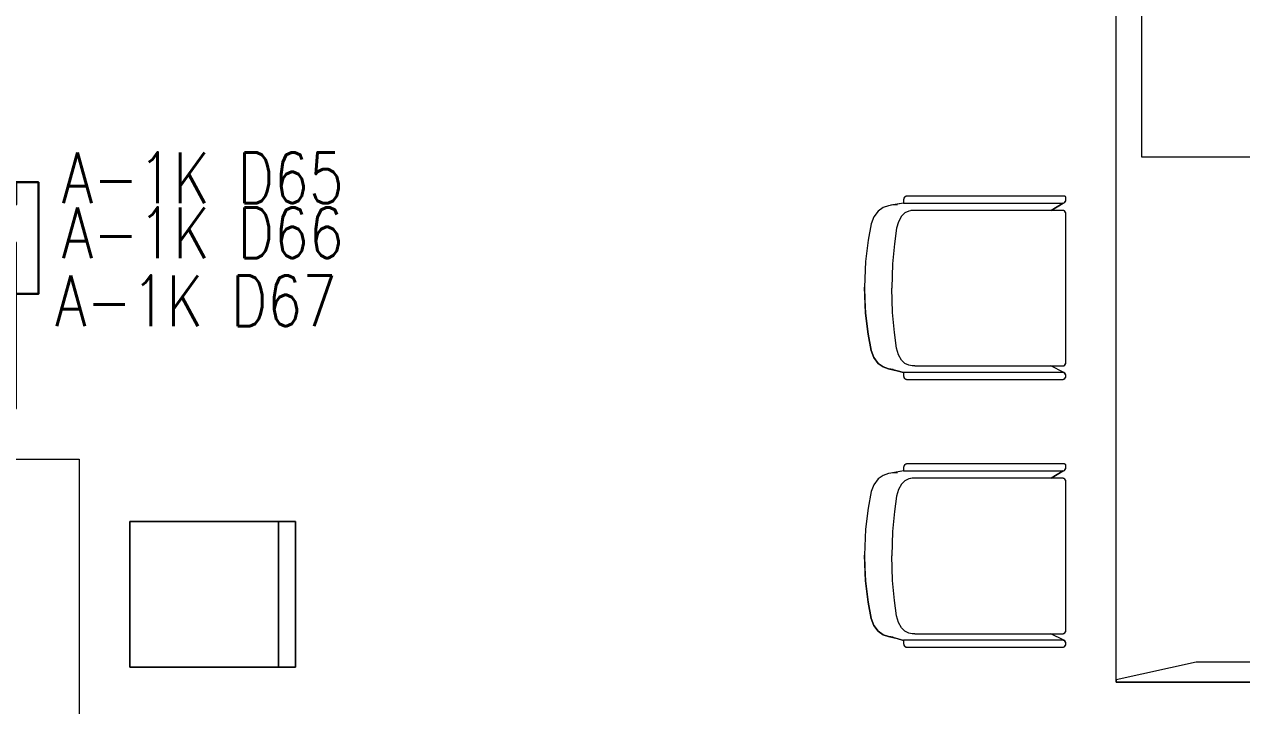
# Model space of a CAD drawing. Extents: x -2050 to 29725, y -1777 to 6820.
# Drawn here: x 14682.1 to 15042, y 2557 to 2758.4 of the extents above; entities that cross this region are included whole.
import ezdxf

# ---------------------------------------------------------------- set-up
doc = ezdxf.new("R2010")
doc.units = 0
doc.header["$LTSCALE"] = 25
doc.header["$MEASUREMENT"] = 0
doc.layers.get('0').update_dxf_attribs({"color": 9, "lineweight": 9})
for name, color, linetype, lineweight in [('05', 9, 'Continuous', 9), ('40', 9, 'Continuous', 9), ('E-DÖŞEME (ŞAP İÇİ) PRİZ KUTUSU', 7, 'Continuous', 30), ('E-YAZI', 7, 'Continuous', 30)]:
    doc.layers.add(name, color=color, linetype=linetype, lineweight=lineweight)
doc.styles.add('E-YAZI', font='txttw.shx')

# ---------------------------------------------------------------- blocks, each defined once
blk = doc.blocks.new('Group-32-1')
for p, q in [((384804.5516, 69159.371), (384804.573, 69159.3356)), ((384804.5731, 69159.3699), (384804.573, 69159.3694)), ((384804.573, 69159.3694), (384804.573, 69159.3689)), ((384804.573, 69159.3689), (384804.573, 69158.9239)), ((384804.5732, 69159.3709), (384804.5731, 69159.3704)), ((384804.5731, 69159.3704), (384804.5731, 69159.3699)), ((384804.5733, 69159.3713), (384804.5732, 69159.3709)), ((384804.5735, 69159.3718), (384804.5733, 69159.3713)), ((384804.5736, 69159.3723), (384804.5735, 69159.3718)), ((384804.5738, 69159.3727), (384804.5736, 69159.3723)), ((384804.574, 69159.3732), (384804.5738, 69159.3727)), ((384804.5742, 69159.3736), (384804.574, 69159.3732)), ((384804.5745, 69159.374), (384804.5742, 69159.3736)), ((384804.5747, 69159.3745), (384804.5745, 69159.374)), ((384804.575, 69159.3749), (384804.5747, 69159.3745)), ((384804.5753, 69159.3752), (384804.575, 69159.3749)), ((384804.5756, 69159.3756), (384804.5753, 69159.3752)), ((384804.576, 69159.376), (384804.5756, 69159.3756)), ((384804.5763, 69159.3763), (384804.576, 69159.376)), ((384804.5767, 69159.3766), (384804.5763, 69159.3763)), ((384804.5771, 69159.3769), (384804.5767, 69159.3766)), ((384804.5775, 69159.3772), (384804.5771, 69159.3769)), ((384804.5779, 69159.3775), (384804.5775, 69159.3772)), ((384804.5783, 69159.3777), (384804.5779, 69159.3775)), ((384804.5788, 69159.3779), (384804.5783, 69159.3777)), ((384804.5792, 69159.3781), (384804.5788, 69159.3779)), ((384804.5797, 69159.3783), (384804.5792, 69159.3781)), ((384804.5801, 69159.3785), (384804.5797, 69159.3783)), ((384804.5806, 69159.3786), (384804.5801, 69159.3785)), ((384804.5811, 69159.3787), (384804.5806, 69159.3786)), ((384804.5816, 69159.3788), (384804.5811, 69159.3787)), ((384804.5821, 69159.3789), (384804.5816, 69159.3788)), ((384804.5825, 69159.3789), (384804.5821, 69159.3789)), ((384804.583, 69159.3789), (384804.5825, 69159.3789)), ((384805.023, 69159.3789), (384804.583, 69159.3789)), ((384805.0235, 69159.3789), (384805.023, 69159.3789)), ((384805.024, 69159.3789), (384805.0235, 69159.3789)), ((384805.0245, 69159.3788), (384805.024, 69159.3789)), ((384805.0249, 69159.3787), (384805.0245, 69159.3788)), ((384805.0254, 69159.3786), (384805.0249, 69159.3787)), ((384805.0259, 69159.3785), (384805.0254, 69159.3786)), ((384805.0264, 69159.3783), (384805.0259, 69159.3785)), ((384805.0268, 69159.3781), (384805.0264, 69159.3783)), ((384805.0273, 69159.3779), (384805.0268, 69159.3781)), ((384805.0277, 69159.3777), (384805.0273, 69159.3779)), ((384805.0281, 69159.3775), (384805.0277, 69159.3777)), ((384805.0285, 69159.3772), (384805.0281, 69159.3775)), ((384805.029, 69159.3769), (384805.0285, 69159.3772)), ((384805.0293, 69159.3766), (384805.029, 69159.3769)), ((384805.0297, 69159.3763), (384805.0293, 69159.3766)), ((384805.0301, 69159.376), (384805.0297, 69159.3763)), ((384805.0304, 69159.3756), (384805.0301, 69159.376)), ((384805.0307, 69159.3752), (384805.0304, 69159.3756)), ((384805.031, 69159.3749), (384805.0307, 69159.3752)), ((384805.0313, 69159.3745), (384805.031, 69159.3749)), ((384805.0316, 69159.374), (384805.0313, 69159.3745)), ((384805.0318, 69159.3736), (384805.0316, 69159.374)), ((384805.032, 69159.3732), (384805.0318, 69159.3736)), ((384805.0322, 69159.3727), (384805.032, 69159.3732)), ((384805.0324, 69159.3723), (384805.0322, 69159.3727)), ((384805.0326, 69159.3718), (384805.0324, 69159.3723)), ((384805.0327, 69159.3713), (384805.0326, 69159.3718)), ((384805.0328, 69159.3709), (384805.0327, 69159.3713)), ((384805.0329, 69159.3704), (384805.0328, 69159.3709)), ((384805.0329, 69159.3699), (384805.0329, 69159.3704)), ((384805.033, 69159.3694), (384805.0329, 69159.3699)), ((384805.0521, 69159.3725), (384805.033, 69159.3345)), ((384805.033, 69159.3689), (384805.033, 69159.3694)), ((384805.033, 69158.9322), (384805.033, 69159.3689)), ((384805.033, 69158.9322), (384805.033, 69158.9322)), ((384804.5516, 69158.8992), (384804.558, 69158.8616)), ((384805.0524, 69158.8992), (384805.0423, 69158.8616))]:
    blk.add_line(p, q)
at = {"flags": 128}
for points in [[(384804.5309, 69158.9092), (384804.5309, 69158.9087), (384804.531, 69158.9082), (384804.531, 69158.9077), (384804.5311, 69158.9072), (384804.5312, 69158.9068), (384804.5314, 69158.9063), (384804.5315, 69158.9058), (384804.5317, 69158.9054), (384804.5319, 69158.9049), (384804.5321, 69158.9045), (384804.5324, 69158.904), (384804.5326, 69158.9036), (384804.5329, 69158.9032), (384804.5332, 69158.9028), (384804.5335, 69158.9025), (384804.5339, 69158.9021), (384804.5342, 69158.9018), (384804.5346, 69158.9015), (384804.535, 69158.9012), (384804.5354, 69158.9009), (384804.5358, 69158.9006), (384804.5362, 69158.9004), (384804.5367, 69158.9001), (384804.5371, 69158.8999), (384804.5376, 69158.8998), (384804.538, 69158.8996), (384804.5385, 69158.8995), (384804.539, 69158.8994), (384804.5395, 69158.8993), (384804.54, 69158.8992), (384804.5404, 69158.8992), (384804.5409, 69158.8992), (384804.5516, 69158.8992), (384804.5516, 69159.3689), (384804.5516, 69159.3694), (384804.5516, 69159.3699), (384804.5515, 69159.3704), (384804.5515, 69159.3709), (384804.5513, 69159.3713), (384804.5512, 69159.3718), (384804.5511, 69159.3723), (384804.5509, 69159.3727), (384804.5507, 69159.3732), (384804.5505, 69159.3736), (384804.5502, 69159.374), (384804.55, 69159.3745), (384804.5497, 69159.3749), (384804.5494, 69159.3752), (384804.5491, 69159.3756), (384804.5487, 69159.376), (384804.5484, 69159.3763), (384804.548, 69159.3766), (384804.5476, 69159.3769), (384804.5472, 69159.3772), (384804.5468, 69159.3775), (384804.5464, 69159.3777), (384804.5459, 69159.3779), (384804.5455, 69159.3781), (384804.545, 69159.3783), (384804.5445, 69159.3785), (384804.5441, 69159.3786), (384804.5436, 69159.3787), (384804.5431, 69159.3788), (384804.5426, 69159.3789), (384804.5421, 69159.3789), (384804.5416, 69159.3789), (384804.5359, 69159.3789), (384804.5357, 69159.3789), (384804.5354, 69159.3789), (384804.5352, 69159.3788), (384804.535, 69159.3788), (384804.5347, 69159.3788), (384804.5345, 69159.3787), (384804.5343, 69159.3786), (384804.534, 69159.3785), (384804.5338, 69159.3784), (384804.5336, 69159.3783), (384804.5334, 69159.3782), (384804.5332, 69159.3781), (384804.533, 69159.3779), (384804.5328, 69159.3778), (384804.5326, 69159.3776), (384804.5324, 69159.3774), (384804.5322, 69159.3773), (384804.5321, 69159.3771), (384804.5319, 69159.3769), (384804.5318, 69159.3767), (384804.5316, 69159.3765), (384804.5315, 69159.3763), (384804.5314, 69159.376), (384804.5313, 69159.3758), (384804.5312, 69159.3756), (384804.5312, 69159.3754), (384804.5311, 69159.3751), (384804.531, 69159.3749), (384804.531, 69159.3746), (384804.531, 69159.3744), (384804.5309, 69159.3741), (384804.5309, 69159.3739), (384804.5309, 69158.9092)], [(384805.0521, 69158.8992), (384805.0628, 69158.8992), (384805.0633, 69158.8992), (384805.0638, 69158.8992), (384805.0642, 69158.8993), (384805.0647, 69158.8994), (384805.0652, 69158.8995), (384805.0657, 69158.8996), (384805.0661, 69158.8998), (384805.0666, 69158.8999), (384805.0671, 69158.9001), (384805.0675, 69158.9004), (384805.0679, 69158.9006), (384805.0683, 69158.9009), (384805.0687, 69158.9012), (384805.0691, 69158.9015), (384805.0695, 69158.9018), (384805.0698, 69158.9021), (384805.0702, 69158.9025), (384805.0705, 69158.9028), (384805.0708, 69158.9032), (384805.0711, 69158.9036), (384805.0714, 69158.904), (384805.0716, 69158.9045), (384805.0718, 69158.9049), (384805.072, 69158.9054), (384805.0722, 69158.9058), (384805.0723, 69158.9063), (384805.0725, 69158.9068), (384805.0726, 69158.9072), (384805.0727, 69158.9077), (384805.0727, 69158.9082), (384805.0728, 69158.9087), (384805.0728, 69158.9092), (384805.0728, 69159.3689), (384805.0728, 69159.3694), (384805.0727, 69159.3699), (384805.0727, 69159.3704), (384805.0726, 69159.3709), (384805.0725, 69159.3713), (384805.0723, 69159.3718), (384805.0722, 69159.3723), (384805.072, 69159.3727), (384805.0718, 69159.3732), (384805.0716, 69159.3736), (384805.0714, 69159.374), (384805.0711, 69159.3745), (384805.0708, 69159.3749), (384805.0705, 69159.3752), (384805.0702, 69159.3756), (384805.0698, 69159.376), (384805.0695, 69159.3763), (384805.0691, 69159.3766), (384805.0687, 69159.3769), (384805.0683, 69159.3772), (384805.0679, 69159.3775), (384805.0675, 69159.3777), (384805.0671, 69159.3779), (384805.0666, 69159.3781), (384805.0661, 69159.3783), (384805.0657, 69159.3785), (384805.0652, 69159.3786), (384805.0647, 69159.3787), (384805.0642, 69159.3788), (384805.0638, 69159.3789), (384805.0633, 69159.3789), (384805.0628, 69159.3789), (384805.0621, 69159.3789), (384805.0616, 69159.3789), (384805.0611, 69159.3789), (384805.0606, 69159.3788), (384805.0601, 69159.3787), (384805.0596, 69159.3786), (384805.0592, 69159.3785), (384805.0587, 69159.3783), (384805.0582, 69159.3781), (384805.0578, 69159.3779), (384805.0574, 69159.3777), (384805.0569, 69159.3775), (384805.0565, 69159.3772), (384805.0561, 69159.3769), (384805.0557, 69159.3766), (384805.0554, 69159.3763), (384805.055, 69159.376), (384805.0547, 69159.3756), (384805.0543, 69159.3752), (384805.054, 69159.3749), (384805.0538, 69159.3745), (384805.0535, 69159.374), (384805.0533, 69159.3736), (384805.053, 69159.3732), (384805.0528, 69159.3727), (384805.0527, 69159.3723), (384805.0525, 69159.3718), (384805.0524, 69159.3713), (384805.0523, 69159.3709), (384805.0522, 69159.3704), (384805.0521, 69159.3699), (384805.0521, 69159.3694), (384805.0521, 69159.3689), (384805.0521, 69158.8992)]]:
    blk.add_lwpolyline(points, close=True, dxfattribs=at)
for points in [[(384804.5309, 69158.9092, 0.414214), (384804.5409, 69158.8992), (384804.5516, 69158.8992), (384804.5516, 69159.3689, 0.414214), (384804.5416, 69159.3789), (384804.5359, 69159.3789, 0.414214), (384804.5309, 69159.3739)], [(384805.0521, 69158.8992), (384805.0628, 69158.8992, 0.414214), (384805.0728, 69158.9092), (384805.0728, 69159.3689, 0.414214), (384805.0628, 69159.3789), (384805.0621, 69159.3789, 0.414214), (384805.0521, 69159.3689)]]:
    blk.add_lwpolyline(points, format="xyb", close=True, dxfattribs=at)
blk.add_lwpolyline([(384805.033, 69158.9322), (384805.033, 69159.3689, 0.414214), (384805.023, 69159.3789), (384804.583, 69159.3789, 0.414214), (384804.573, 69159.3689), (384804.573, 69158.9239), (384804.5738, 69158.9202)], format="xyb", dxfattribs=at)
for points in [[(384804.573, 69158.9322), (384804.573, 69158.9239), (384804.5752, 69158.9142), (384804.5804, 69158.903), (384804.5903, 69158.8926), (384804.6064, 69158.8839), (384804.6258, 69158.8783), (384804.6716, 69158.8721), (384804.7307, 69158.8665), (384804.803, 69158.8644)], [(384805.033, 69158.9322), (384805.033, 69158.9239), (384805.0308, 69158.9142), (384805.0256, 69158.903), (384805.0157, 69158.8926), (384804.9996, 69158.8839), (384804.9803, 69158.8783), (384804.9344, 69158.8721), (384804.8753, 69158.8665), (384804.803, 69158.8644)], [(384804.5569, 69158.8806), (384804.5569, 69158.8686), (384804.5592, 69158.8546), (384804.5647, 69158.8386), (384804.5752, 69158.8236), (384804.5922, 69158.8111), (384804.6127, 69158.8031), (384804.6612, 69158.7941), (384804.7237, 69158.7861), (384804.8002, 69158.7831)], [(384805.0434, 69158.8658), (384805.0434, 69158.8686), (384805.0412, 69158.8546), (384805.0357, 69158.8386), (384805.0252, 69158.8236), (384805.0082, 69158.8111), (384804.9877, 69158.8031), (384804.9392, 69158.7941), (384804.8767, 69158.7861), (384804.8002, 69158.7831)]]:
    blk.add_lwpolyline(points, dxfattribs=at)
at = {"layer": '40'}
blk.add_lwpolyline([(384805.023, 69159.3789), (384804.583, 69159.3789, 0.414214), (384804.573, 69159.3689), (384804.573, 69159.3366), (384804.573, 69159.3356), (384804.5516, 69159.371), (384804.551, 69159.3725, 0.309775), (384804.5416, 69159.3789), (384804.5359, 69159.3789, 0.413784), (384804.5309, 69159.3739), (384804.5309, 69158.9092, 0.414214), (384804.5409, 69158.8992), (384804.5516, 69158.8992), (384804.5569, 69158.8686), (384804.5592, 69158.8546), (384804.5647, 69158.8386), (384804.5752, 69158.8236), (384804.5922, 69158.8111), (384804.6127, 69158.8031), (384804.6612, 69158.7941), (384804.7237, 69158.7861), (384804.8002, 69158.7831), (384804.8384, 69158.7846), (384804.8767, 69158.7861), (384804.9392, 69158.7941), (384804.9877, 69158.8031), (384805.0082, 69158.8111), (384805.0252, 69158.8236), (384805.0357, 69158.8386), (384805.0412, 69158.8546), (384805.0473, 69158.8804), (384805.0524, 69158.8992), (384805.0628, 69158.8992, 0.414214), (384805.0728, 69158.9092), (384805.0728, 69159.3689, 0.781144), (384805.0521, 69159.3725), (384805.033, 69159.3345), (384805.033, 69159.3689, 0.407263), (384805.0232, 69159.3789)], format="xyb", close=True, dxfattribs=at)
blk = doc.blocks.new('p-ma-audi')
for p, q in [((-7.57, 155.19), (-7.57, 200)), ((-85.7, 155.19), (-7.57, 155.19))]:
    blk.add_line(p, q)
at = {"flags": 128}
for points in [[(-7.57, 200), (-7.57, 214.96), (-93.45, 214.96), (-93.45, 155.19), (-85.7, 155.19)], [(-85.7, 0.04), (-85.7, 0.94), (-61.93, 5.88), (-23.62, 5.88), (0, 0.73), (0, 0), (-85.67, 0)]]:
    blk.add_lwpolyline(points, dxfattribs=at)
for points in [[(-85.7, 200), (-85.7, 0), (0, 0), (0, 200), (-85.7, 200)], [(-85.7, 200), (-85.7, 0), (0, 0), (0, 200)]]:
    blk.add_lwpolyline(points, close=True, dxfattribs=at)
blk = doc.blocks.new('p-table_4')
for points in [[(-21.5, 55), (21.5, 55), (21.5, 104), (-21.5, 104)], [(-40, 40), (40, 40), (40, -40), (-40, -40)], [(-104, 21.5), (-55, 21.5), (-55, -21.5), (-104, -21.5)], [(-104, -21.5), (-55, -21.5), (-55, 21.5), (-104, 21.5)], [(104, 21.5), (55, 21.5), (55, -21.5), (104, -21.5)], [(104, -21.5), (55, -21.5), (55, 21.5), (104, 21.5)], [(-21.5, -55), (21.5, -55), (21.5, -104), (-21.5, -104)]]:
    blk.add_lwpolyline(points, close=True)
for points in [[(-21.5, 99), (21.5, 99)], [(-99, -21.5), (-99, 21.5)], [(-99, 21.5), (-99, -21.5)], [(99, -21.5), (99, 21.5)], [(99, 21.5), (99, -21.5)], [(-21.5, -99), (21.5, -99)]]:
    blk.add_lwpolyline(points)
blk = doc.blocks.new('10_DÖŞEME (ŞAP İÇİ) PRİZ KUTUSU')
at = {"layer": 'E-DÖŞEME (ŞAP İÇİ) PRİZ KUTUSU'}
blk.add_hatch(color=5, dxfattribs=at).paths.add_polyline_path([(0.734, 0.216), (0.734, 0.706), (-0.734, 0.706), (-0.734, 0.216)])
at = {"layer": 'E-DÖŞEME (ŞAP İÇİ) PRİZ KUTUSU', "color": 5}
for points in [[(1.224, 2.664), (1.224, 0.216), (-1.224, 0.216), (-1.224, 2.664)], [(0.734, 0.706), (0.734, 0.216), (-0.734, 0.216), (-0.734, 0.706)]]:
    blk.add_lwpolyline(points, close=True, dxfattribs=at)

msp = doc.modelspace()

# ---------------------------------------------------------------- block references
at = {"layer": '05', "color": 7, "xscale": -1}
msp.add_blockref('p-ma-audi', (15004.96, 2563.92), dxfattribs=at)
at = {"layer": '05', "color": 7, "extrusion": (0, 0, -1), "xscale": -100, "yscale": 100, "zscale": -100, "rotation": 90}
for p in [(6900947.83, 38483160.72), (6900947.83, 38483081.54)]:
    msp.add_blockref('Group-32-1', p, dxfattribs=at)
at = {"layer": '05'}
msp.add_blockref('p-table_4', (14658.27, 2589.89), dxfattribs=at)
at = {"layer": 'E-DÖŞEME (ŞAP İÇİ) PRİZ KUTUSU', "xscale": 13.48039215686274, "yscale": 13.48039215686274, "zscale": 13.48039215686274, "rotation": 180}
msp.add_blockref('10_DÖŞEME (ŞAP İÇİ) PRİZ KUTUSU', (14669.73, 2714.65), dxfattribs=at)

# ---------------------------------------------------------------- texts
at = {"layer": 'E-YAZI', "color": 6, "style": 'E-YAZI', "width": 0.8}
for s, p in [('A-1K D65', (14693.19, 2705.56)), ('A-1K D66', (14693.19, 2689.32)), ('A-1K D67', (14691.2, 2669.21))]:
    msp.add_text(s, height=15, dxfattribs=at).set_placement(p)

doc.saveas('drawing.dxf')
